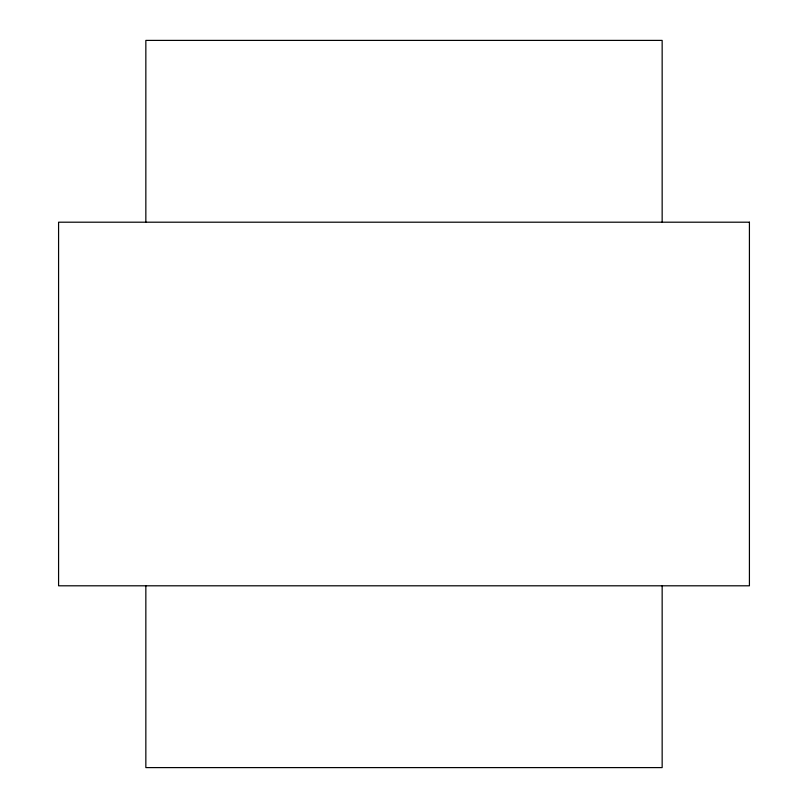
<?xml version="1.0" encoding="UTF-8"?>
<svg xmlns="http://www.w3.org/2000/svg" width="808" height="808" viewBox="0 0 808 808"><rect width="100%" height="100%" fill="white"/><g stroke="black" fill="none" stroke-linecap="round" stroke-linejoin="round"><path stroke-width="1.21" d="M662.156 222.2L662.156 40.4L145.844 40.4L145.844 222.2M662.156 585.8L662.156 767.6L145.844 767.6L145.844 585.8M749.42 222.2L58.58 222.2L58.58 585.8L749.42 585.8L749.42 222.2"/></g></svg>
